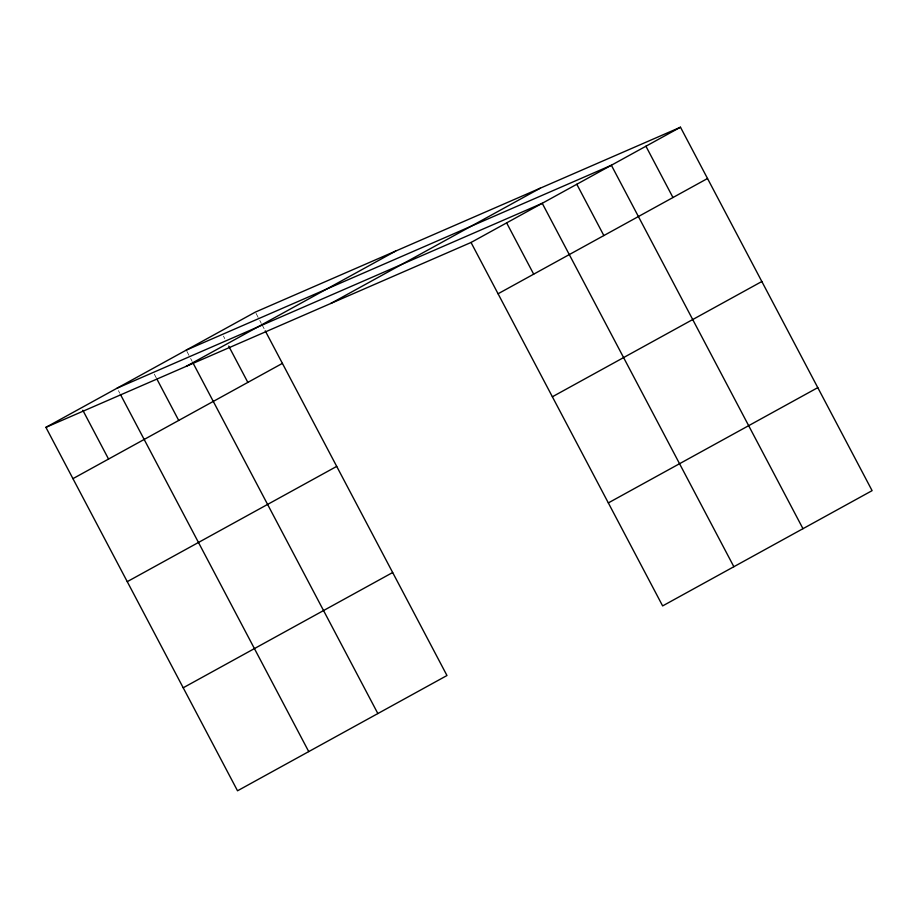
<?xml version="1.0" encoding="UTF-8"?>
<svg xmlns="http://www.w3.org/2000/svg" width="918" height="918" viewBox="0 0 918 918"><rect width="100%" height="100%" fill="white"/><g stroke="black" fill="none" stroke-linecap="round" stroke-linejoin="round"><path stroke-width="0.69" stroke-dasharray="4.59 3.44" d="M256.019 313.336L261.297 323.354M261.951 324.605L264.591 329.608M223.441 336.114L224.761 338.616M186.893 351.376L192.172 361.382M154.316 374.154L156.289 377.906M118.433 390.666L119.753 393.168"/><path stroke-width="1.38" d="M45.9 427.352L255.365 312.086L680.479 127.212L872.1 490.648L662.635 605.914L471.026 242.478L45.9 427.352L237.521 790.788L446.974 675.522L265.256 330.859M186.193 366.351L395.647 251.084M330.732 303.491L540.197 188.224M471.026 242.478L680.479 127.212M72.947 478.645L282.4 363.379M498.072 293.771L707.526 178.505M127.258 581.656L336.711 466.39M552.372 396.771L761.837 281.516M183.21 687.777L392.663 572.522M608.336 502.903L817.789 387.637M186.239 350.125L611.365 165.251L802.975 528.688M117.114 388.165L542.24 203.291L733.861 566.716M645.928 146.226L672.963 197.519M576.802 184.266L603.849 235.559M506.633 222.879L533.679 274.172M228.72 346.12L247.849 382.404M192.837 362.633L377.86 713.561M156.955 379.157L178.723 420.444M120.419 394.419L308.735 751.601M82.827 410.266L108.553 459.057"/></g></svg>
